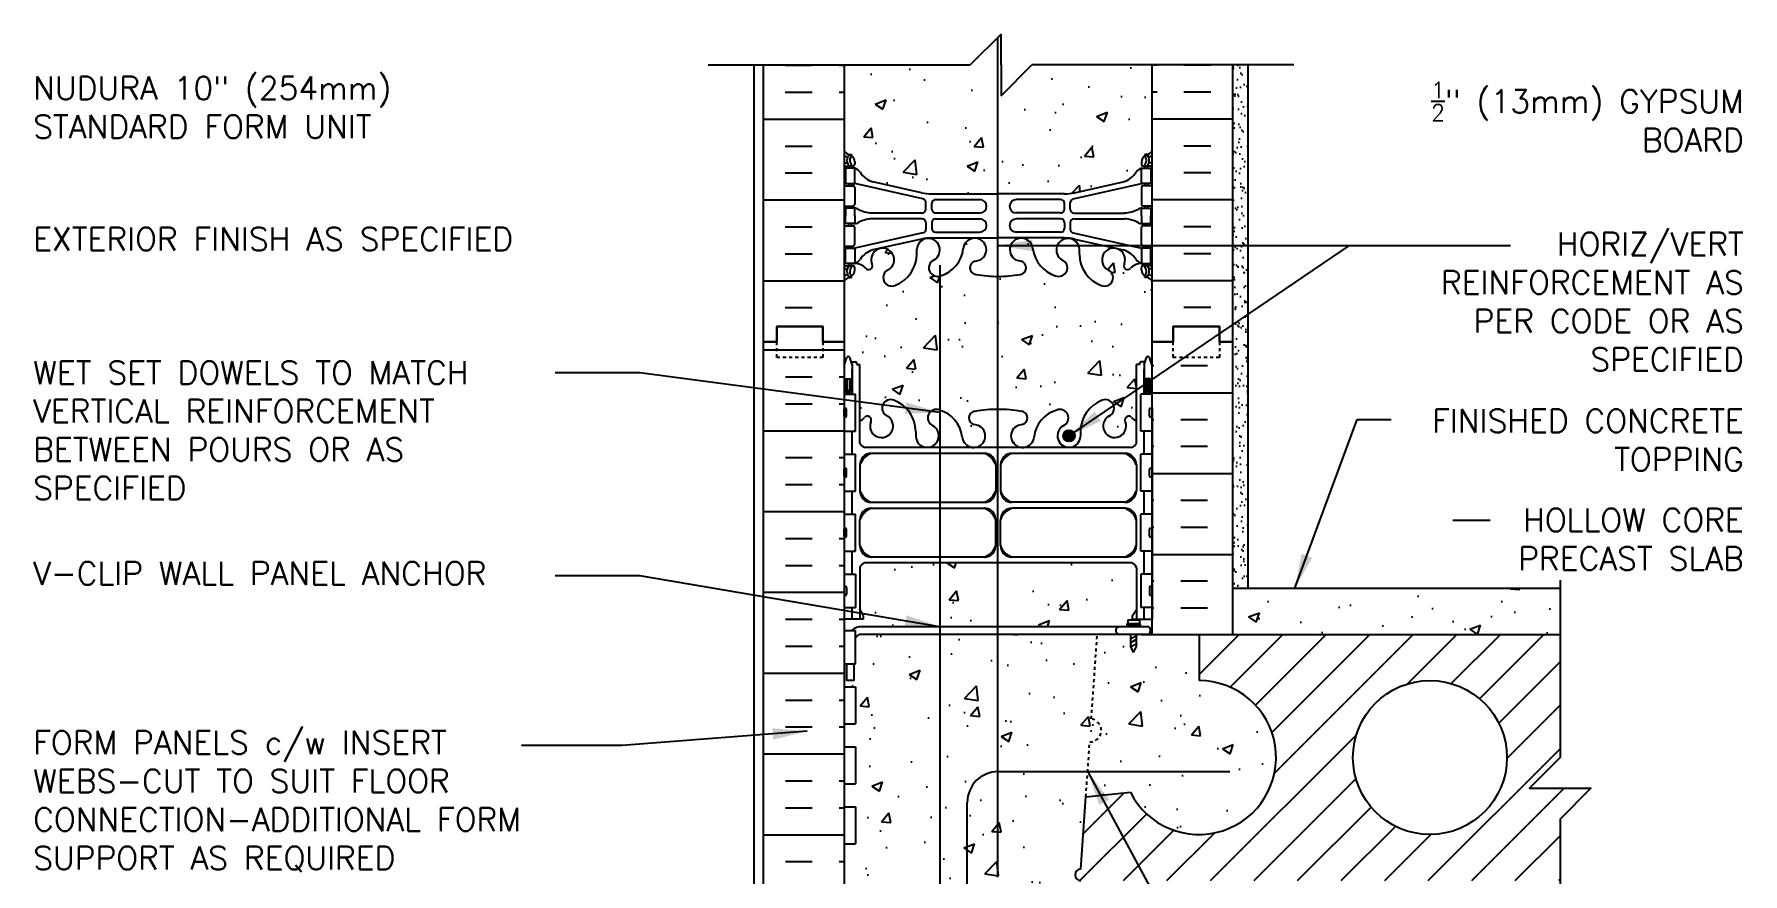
# Model space of a CAD drawing. Header units: inches. Extents: x 172.7 to 228.3, y 192.5 to 259.7.
# Drawn here: x 172.8 to 228.3, y 232.4 to 259.7 of the extents above; entities that cross this region are included whole.
import ezdxf

# ---------------------------------------------------------------- set-up
doc = ezdxf.new("R2010")
doc.units = ezdxf.units.IN
doc.header["$LTSCALE"] = 0.5
doc.header["$MEASUREMENT"] = 0
doc.linetypes.add('DASHED2', pattern=[0.375, 0.25, -0.125])
doc.linetypes.add('HIDDEN2', pattern=[0.1875, 0.125, -0.0625])
for name, color, linetype in [('HATCH', 12, 'Continuous'), ('Hidden2', 12, 'HIDDEN2'), ('line25', 2, 'Continuous'), ('LINE3', 3, 'Continuous'), ('LINE50', 5, 'Continuous'), ('LINE9', 9, 'Continuous'), ('TEXT', 4, 'Continuous'), ('Web_Edge', 9, 'Continuous')]:
    doc.layers.add(name, color=color, linetype=linetype)
doc.styles.add('DIM', font='romans.shx', dxfattribs={"width": 0.7})
doc.styles.add('ROMANS', font='romans.shx', dxfattribs={"height": 0.75})
doc.dimstyles.new('ext_12', dxfattribs={"dimscale": 12, "dimtxt": 0.09375, "dimasz": 0.09375, "dimexe": 0.09375, "dimexo": 0.0625, "dimgap": 0.0625, "dimtad": 1, "dimdec": 1, "dimzin": 3, "dimdsep": 46, "dimlunit": 4, "dimtxsty": 'DIM', "dimcen": 0.09, "dimdle": 0.09375, "dimclrt": 4, "dimadec": 0, "dimazin": 0, "dimtfac": 1, "dimtdec": 1, "dimtmove": 2, "dimatfit": 3, "dimfxl": 1, "dimfrac": 2, "dimtolj": 1, "dimtzin": 0, "dimarcsym": 0})

msp = doc.modelspace()

# ---------------------------------------------------------------- hatches: boundary and pattern name
at = {"layer": 'HATCH'}
h = msp.add_hatch(dxfattribs=at)
h.set_pattern_fill('AR-CONC', color=256, scale=0.5)
h.set_pattern_definition([(50, (0, 0), (3.5863, -0.31376), [0.375, -4.125]), (355, (0, 0), (-0.693757, 3.76096), [0.3, -3.3]), (100.4514, (0.299, -0.026), (2.892544, 3.4472), [0.3187, -3.50571]), (46.1842, (0, 1), (5.336207, -0.827596), [0.5625, -6.1875]), (96.6356, (0.4447, 0.931), (4.67331, 4.87059), [0.47805, -5.25857]), (351.1842, (0, 1), (4.67331, 4.87059), [0.45, -4.95]), (21, (0.5, 0.75), (2.984535, -2.013094), [0.375, -4.125]), (326, (0.5, 0.75), (1.216577, 3.62575), [0.3, -3.3]), (71.4514, (0.7487, 0.5822), (4.201112, 1.612656), [0.3187, -3.50571]), (37.5, (0, 0), (0.0607993, 1.6644693), [0, -3.26, 0, -3.35, 0, -3.3125]), (7.5, (0, 0), (1.315348, 1.972059), [0, -1.91, 0, -3.185, 0, -1.2625]), (327.5, (-1.115, 0), (2.669112, -0.1127744), [0, -1.25, 0, -3.9, 0, -5.175]), (317.5, (-1.615, 0), (2.915931, 0.500525), [0, -1.625, 0, -2.59, 0, -3.675])])
h.paths.add_polyline_path([(209.07, 258.683), (205.164, 258.683), (204.164, 257.683), (204.164, 258.683), (204.164, 259.683), (203.164, 258.683), (199.07, 258.683), (199.07, 255.875, 0.08841), (199.216, 255.778), (199.306, 255.778), (199.306, 255.736, -0.249069), (199.416, 255.529), (199.416, 255.462, -0.414214), (199.353, 255.399), (199.306, 255.399), (199.306, 255.329), (199.411, 255.329, -0.168672), (199.597, 255.179, 0.17445), (200.004, 254.884), (201.585, 254.531, 0.054974), (201.912, 254.495), (204.07, 254.495), (206.228, 254.495, 0.054974), (206.555, 254.531), (208.136, 254.884, 0.17445), (208.543, 255.179, -0.168672), (208.729, 255.329), (208.834, 255.329), (208.834, 255.399), (208.786, 255.399, -0.414214), (208.724, 255.462), (208.724, 255.529, -0.249069), (208.834, 255.736), (208.834, 255.778), (208.924, 255.778, 0.088416), (209.07, 255.875)])
h.paths.add_polyline_path([(208.56, 242.357, 0.268138), (208.399, 242.505), (199.741, 242.505, 0.268156), (199.58, 242.357), (199.58, 240.995), (199.7, 240.795), (199.7, 240.683), (199.07, 240.683), (199.07, 240.308), (199.309, 240.308, -0.180815), (199.636, 240.433), (208.379, 240.433), (208.379, 240.473), (208.285, 240.473, -1), (208.285, 240.535), (208.66, 240.535), (208.66, 240.683), (208.44, 240.683), (208.44, 240.795), (208.56, 240.995)])
h.paths.add_polyline_path([(207.098, 237.435), (207.291, 240.183), (199.637, 240.183, 0.243307), (199.435, 240.075), (199.435, 239.228), (199.394, 239.228), (199.394, 238.683), (199.144, 238.683), (199.144, 239.228), (199.07, 239.228), (199.07, 238.478), (199.435, 238.478), (199.435, 237.278), (199.07, 237.278), (199.07, 236.528), (199.435, 236.528), (199.435, 235.328), (199.07, 235.328), (199.07, 234.578), (199.435, 234.578), (199.435, 233.378), (199.07, 233.378), (199.07, 232.22, -0.324963), (199.177, 232.183, -0.520567), (199.583, 232.144, -0.520567), (200.043, 232.144, -0.520567), (200.607, 232.144, -0.520567), (201.092, 232.144, -0.520567), (201.486, 232.157, -0.520567), (202.168, 232.157, -0.520567), (202.535, 232.157, -0.520567), (202.745, 232.157, -0.520567), (203.178, 232.157, -0.520567), (203.703, 232.157, -0.520567), (204.267, 232.157, -0.520567), (204.7, 232.157, -0.396716), (205.119, 232.244, -0.396716), (205.538, 232.157, -0.520567), (205.971, 232.157, -0.520567), (206.535, 232.157, -0.094984), (206.622, 232.241, -0.659402), (206.757, 232.558), (206.921, 234.902), (207.046, 236.688, 0.932515)])
h.paths.add_polyline_path([(210.597, 238.683), (210.597, 240.183), (208.705, 240.183), (208.567, 240.183), (208.567, 239.785), (208.473, 239.598), (208.379, 239.785), (208.379, 240.183), (207.291, 240.183), (207.098, 237.435, -0.932515), (207.046, 236.688), (206.921, 234.902), (208.367, 235.054, 1.788289)])
h.paths.add_polyline_path([(209.07, 231.683), (209.757, 231.683), (209.757, 232.183), (206.757, 232.183, -0.205253), (206.622, 232.241, 0.094984), (206.535, 232.157, 0.520567), (205.971, 232.157, 0.520567), (205.538, 232.157, 0.396716), (205.119, 232.244, 0.396716), (204.7, 232.157, 0.520567), (204.267, 232.157, 0.520567), (203.703, 232.157, 0.520567), (203.178, 232.157, 0.520567), (202.745, 232.157, 0.520567), (202.535, 232.157, 0.520567), (202.168, 232.157, 0.520567), (201.486, 232.157, 0.520567), (201.092, 232.144, 0.520567), (200.607, 232.144, 0.520567), (200.043, 232.144, 0.520567), (199.583, 232.144, 0.520567), (199.177, 232.183, 0.324963), (199.07, 232.22), (199.07, 231.683), (199.07, 229.683, 0.08841), (199.216, 229.586), (199.306, 229.586), (199.306, 229.544, -0.249069), (199.416, 229.337), (199.416, 229.269, -0.414214), (199.353, 229.207), (199.306, 229.207), (199.306, 229.137), (199.411, 229.137, 0.231736), (199.769, 229.288, -0.8344), (199.98, 229.162), (199.968, 229.141, 2.155404), (200.507, 229.335, -1), (200.721, 229.846, -0.311223), (201.43, 228.83), (201.429, 228.665, 1.661382), (201.99, 229.018, -1), (202.204, 229.529, -0.307094), (202.942, 228.634, 1.604516), (203.501, 229.01, 0.055617), (203.322, 229.055, -0.843243), (203.356, 229.488, -0.047544), (204.07, 229.552, -0.047544), (204.784, 229.488, -0.843243), (204.818, 229.055, 0.055617), (204.639, 229.01, 1.604516), (205.197, 228.634, -0.307094), (205.936, 229.529, -1), (206.15, 229.018, 1.661382), (206.711, 228.665), (206.71, 228.811, -0.316114), (207.419, 229.846, -1), (207.633, 229.335, 2.155404), (208.171, 229.141), (208.16, 229.162, -0.834375), (208.371, 229.288, 0.23174), (208.729, 229.137), (208.834, 229.137), (208.834, 229.207), (208.786, 229.207, -0.414214), (208.724, 229.269), (208.724, 229.337, -0.249069), (208.834, 229.544), (208.834, 229.586), (208.924, 229.586, 0.088416), (209.07, 229.683)])
h.paths.add_polyline_path([(209.07, 225.491, 0.088416), (208.924, 225.588), (208.834, 225.588), (208.834, 225.63, -0.249069), (208.724, 225.837), (208.724, 225.904, -0.414214), (208.786, 225.967), (208.834, 225.967), (208.834, 226.037), (208.729, 226.037, -0.168672), (208.543, 226.186, 0.17445), (208.136, 226.482), (206.555, 226.835, 0.054974), (206.228, 226.871), (204.07, 226.871), (201.912, 226.871, 0.054974), (201.585, 226.835), (200.004, 226.482, 0.17445), (199.597, 226.186, -0.168672), (199.411, 226.037), (199.306, 226.037), (199.306, 225.967), (199.353, 225.967, -0.414214), (199.416, 225.904), (199.416, 225.837, -0.249069), (199.306, 225.63), (199.306, 225.588), (199.216, 225.588, 0.08841), (199.07, 225.491), (199.07, 219.875, 0.08841), (199.216, 219.778), (199.306, 219.778), (199.306, 219.736, -0.249069), (199.416, 219.529), (199.416, 219.462, -0.414214), (199.353, 219.399), (199.306, 219.399), (199.306, 219.329), (199.411, 219.329, -0.168672), (199.597, 219.179, 0.17445), (200.004, 218.884), (201.585, 218.531, 0.054974), (201.912, 218.495), (204.07, 218.495), (206.228, 218.495, 0.054974), (206.555, 218.531), (208.136, 218.884, 0.17445), (208.543, 219.179, -0.168672), (208.729, 219.329), (208.834, 219.329), (208.834, 219.399), (208.786, 219.399, -0.414214), (208.724, 219.462), (208.724, 219.529, -0.249069), (208.834, 219.736), (208.834, 219.778), (208.924, 219.778, 0.088416), (209.07, 219.875)])
h.paths.add_polyline_path([(209.07, 215.683, 0.088416), (208.924, 215.78), (208.834, 215.78), (208.834, 215.822, -0.249069), (208.724, 216.029), (208.724, 216.097, -0.414214), (208.786, 216.159), (208.834, 216.159), (208.834, 216.229), (208.729, 216.229, 0.231736), (208.371, 216.078, -0.8344), (208.16, 216.204), (208.171, 216.225, 2.155404), (207.633, 216.031, -1), (207.419, 215.519, -0.311223), (206.71, 216.535), (206.711, 216.7, 1.661382), (206.15, 216.348, -1), (205.936, 215.837, -0.307094), (205.197, 216.732, 1.604516), (204.639, 216.356, 0.055617), (204.818, 216.311, -0.843243), (204.784, 215.878, -0.047544), (204.07, 215.813, -0.047544), (203.356, 215.878, -0.843243), (203.322, 216.311, 0.055617), (203.501, 216.356, 1.604516), (202.942, 216.732, -0.307094), (202.204, 215.837, -1), (201.99, 216.348, 1.661382), (201.429, 216.7), (201.43, 216.555, -0.316114), (200.721, 215.519, -1), (200.507, 216.031, 2.155404), (199.968, 216.225), (199.98, 216.204, -0.834375), (199.769, 216.078, 0.23174), (199.411, 216.229), (199.306, 216.229), (199.306, 216.159), (199.353, 216.159, -0.414214), (199.416, 216.097), (199.416, 216.029, -0.249069), (199.306, 215.822), (199.306, 215.78), (199.216, 215.78, 0.08841), (199.07, 215.683), (199.07, 213.683), (203.268, 213.683), (204.268, 214.683), (204.268, 213.683), (204.268, 212.683), (205.268, 213.683), (209.07, 213.683)])
h.paths.add_polyline_path([(209.07, 251.683, 0.088416), (208.924, 251.78), (208.834, 251.78), (208.834, 251.822, -0.249069), (208.724, 252.029), (208.724, 252.097, -0.414214), (208.786, 252.159), (208.834, 252.159), (208.834, 252.229), (208.729, 252.229, 0.231736), (208.371, 252.078, -0.8344), (208.16, 252.204), (208.171, 252.225, 2.155404), (207.633, 252.031, -1), (207.419, 251.519, -0.311223), (206.71, 252.535), (206.711, 252.7, 1.661382), (206.15, 252.348, -1), (205.936, 251.837, -0.307094), (205.197, 252.732, 1.604516), (204.639, 252.356, 0.055617), (204.818, 252.311, -0.843243), (204.784, 251.878, -0.047544), (204.07, 251.813, -0.047544), (203.356, 251.878, -0.843243), (203.322, 252.311, 0.055617), (203.501, 252.356, 1.604516), (202.942, 252.732, -0.307094), (202.204, 251.837, -1), (201.99, 252.348, 1.661382), (201.429, 252.7), (201.43, 252.555, -0.316114), (200.721, 251.519, -1), (200.507, 252.031, 2.155404), (199.968, 252.225), (199.98, 252.204, -0.834375), (199.769, 252.078, 0.23174), (199.411, 252.229), (199.306, 252.229), (199.306, 252.159), (199.353, 252.159, -0.414214), (199.416, 252.097), (199.416, 252.029, -0.249069), (199.306, 251.822), (199.306, 251.78), (199.216, 251.78, 0.08841), (199.07, 251.683), (199.07, 249.683), (199.07, 248.924), (199.149, 249.165, -0.725737), (199.255, 249.184), (199.304, 249.034), (199.43, 249.034, -0.414214), (199.48, 248.984), (199.48, 248.954), (199.58, 248.954), (199.58, 247.117, 0.108933), (199.733, 247.23, -0.8344), (199.944, 247.105), (199.932, 247.083, 2.155404), (200.471, 247.278, -1), (200.685, 247.789, -0.311223), (201.394, 246.773), (201.393, 246.608, 1.661382), (201.954, 246.96, -1), (202.168, 247.472, -0.307094), (202.906, 246.576, 1.604516), (203.465, 246.952, 0.055617), (203.286, 246.998, -0.843243), (203.32, 247.43, -0.049932), (204.07, 247.494, -0.049932), (204.82, 247.43, -0.843243), (204.854, 246.998, 0.055617), (204.675, 246.952, 1.604516), (205.233, 246.576, -0.307094), (205.972, 247.472, -1), (206.186, 246.96, 1.661382), (206.747, 246.608), (206.746, 246.753, -0.316114), (207.455, 247.789, -1), (207.669, 247.278, 2.155404), (208.207, 247.083), (208.196, 247.105, -0.834375), (208.407, 247.23, 0.10894), (208.56, 247.117), (208.56, 248.954), (208.66, 248.954), (208.66, 248.984, -0.414214), (208.71, 249.034), (208.836, 249.034), (208.879, 249.165, -0.725737), (208.985, 249.184), (209.07, 248.924), (209.07, 249.683)])
h = msp.add_hatch(dxfattribs=at)
h.set_pattern_fill('AR-SAND', color=256, scale=0.25, style=0)
h.set_pattern_definition([(37.5, (104.8918, 85.28177), (-0.01574834, 0.48170594), [0, -0.38, 0, -0.425, 0, -0.40625]), (7.5, (104.8918, 85.2818), (0.4424442, 0.7055365), [0, -0.205, 0, -0.3425, 0, -0.13125]), (327.5, (104.5843, 85.28177), (0.7785355, 0.0014148), [0, -0.125, 0, -0.45, 0, -0.5875]), (317.5, (104.5843, 85.2818), (0.7515317, 0.219419), [0, -0.0625, 0, -0.295, 0, -0.3375])])
h.paths.add_polyline_path([(212.195, 258.683), (211.695, 258.683), (211.695, 252.594), (212.195, 252.594)])
h.paths.add_polyline_path([(211.695, 241.683), (212.195, 241.683), (212.195, 252.594), (211.695, 252.594)])
h = msp.add_hatch(dxfattribs=at)
h.set_pattern_fill('INSUL', color=256, scale=7, style=0)
h.set_pattern_definition([(0, (-2727.0916, -165.3266), (0, 2.625), []), (0, (-2727.0916, -164.4516), (0, 2.625), [0.875, -0.875]), (0, (-2727.0916, -163.5766), (0, 2.625), [0.875, -0.875])])
h.paths.add_polyline_path([(196.445, 231.683), (196.882, 231.683), (196.882, 232.183), (198.382, 232.183), (198.382, 231.683), (199.07, 231.683), (199.07, 249.683), (198.382, 249.683), (198.382, 250.183), (196.882, 250.183), (196.882, 249.683), (196.445, 249.683)])
h = msp.add_hatch(dxfattribs=at)
h.set_pattern_fill('INSUL', color=256, scale=7, style=0)
h.set_pattern_definition([(180, (315.873, 85.2818), (0, 2.625), []), (180, (315.873, 86.1568), (0, 2.625), [0.875, -0.875]), (180, (315.873, 87.0318), (0, 2.625), [0.875, -0.875])])
h.paths.add_polyline_path([(209.07, 240.183), (211.695, 240.183), (211.695, 249.683), (211.007, 249.683), (211.007, 249.183), (209.507, 249.183), (209.507, 249.683), (209.07, 249.683)])
h = msp.add_hatch(dxfattribs=at)
h.set_pattern_fill('AR-CONC', color=256, scale=0.5, style=0)
h.set_pattern_definition([(50, (104.8918, 85.2818), (3.5863, -0.31376), [0.375, -4.125]), (355, (104.8918, 85.2818), (-0.69376, 3.76096), [0.3, -3.3]), (100.4514, (105.1907, 85.2556), (2.892547, 3.4472), [0.3187, -3.50571]), (46.1842, (104.892, 86.2818), (5.33621, -0.8276), [0.5625, -6.1875]), (96.6356, (105.3365, 86.213), (4.67331, 4.87059), [0.47805, -5.25856]), (351.1842, (104.892, 86.282), (4.67331, 4.8706), [0.45, -4.95]), (21, (105.3918, 86.0318), (2.984535, -2.013094), [0.375, -4.125]), (326, (105.3918, 86.0318), (1.21658, 3.62575), [0.3, -3.3]), (71.4514, (105.6405, 85.864), (4.201113, 1.61265), [0.3187, -3.50571]), (37.5, (104.8918, 85.2818), (0.060799, 1.664469), [0, -3.26, 0, -3.35, 0, -3.3125]), (7.5, (104.8918, 85.2818), (1.315348, 1.972059), [0, -1.91, 0, -3.185, 0, -1.2625]), (327.5, (103.7768, 85.2818), (2.669112, -0.112774), [0, -1.25, 0, -3.9, 0, -5.175]), (317.5, (103.2768, 85.2818), (2.91593, 0.500525), [0, -1.625, 0, -2.59, 0, -3.675])])
h.paths.add_polyline_path([(211.695, 241.683), (211.695, 240.183), (222.325, 240.183), (222.325, 241.683)])
h = msp.add_hatch(dxfattribs=at)
h.set_pattern_fill('ANSI31', color=256, scale=8, style=0)
h.paths.add_polyline_path([(218.837, 238.571), (218.837, 239.635), (218.837, 240.183), (210.597, 240.183), (210.597, 238.683, -1.788289), (208.367, 235.054), (206.921, 234.902), (206.757, 232.558, 1), (206.757, 232.183), (222.325, 232.183), (222.325, 234.183), (223.325, 235.183), (222.325, 235.183), (221.325, 235.183), (222.325, 236.183), (222.325, 240.183), (218.837, 240.183), (218.837, 239.635), (218.837, 238.571, -0.328756), (220.597, 236.183, -1), (215.597, 236.183, -0.505167)])
at = {"layer": 'LINE3'}
msp.add_hatch(color=256, dxfattribs=at).paths.add_polyline_path([(206.185, 246.635, 1), (206.56, 246.635, 1)])

# ---------------------------------------------------------------- linework, layer by layer
at = {"layer": 'HATCH'}
for p, q in [((197.158, 258.673), (198.033, 258.673)), ((198.908, 258.673), (199.07, 258.673)), ((209.232, 258.673), (209.07, 258.673)), ((210.982, 258.673), (210.107, 258.673)), ((197.158, 257.798), (198.033, 257.798)), ((198.908, 257.798), (199.07, 257.798)), ((209.232, 257.798), (209.07, 257.798)), ((210.982, 257.798), (210.107, 257.798)), ((196.445, 256.923), (199.07, 256.923)), ((211.695, 256.923), (209.07, 256.923)), ((197.158, 256.048), (198.033, 256.048)), ((210.982, 256.048), (210.107, 256.048)), ((197.158, 255.173), (198.033, 255.173)), ((210.982, 255.173), (210.107, 255.173)), ((196.445, 254.298), (199.07, 254.298)), ((211.695, 254.298), (209.07, 254.298)), ((197.158, 253.423), (198.033, 253.423)), ((210.982, 253.423), (210.107, 253.423)), ((197.158, 252.548), (198.033, 252.548)), ((210.982, 252.548), (210.107, 252.548)), ((196.445, 251.673), (199.07, 251.673)), ((211.695, 251.673), (209.07, 251.673)), ((197.158, 250.798), (198.033, 250.798)), ((210.982, 250.798), (210.107, 250.798))]:
    msp.add_line(p, q, dxfattribs=at)
at = {"layer": 'Hidden2'}
for p, q in [((207.098, 237.435), (207.291, 240.183)), ((206.921, 234.902), (207.046, 236.688))]:
    msp.add_line(p, q, dxfattribs=at)
msp.add_arc((207.046, 237.063), 0.375, 270, 82, dxfattribs=at)
at = {"layer": 'line25'}
for p, q in [((199.07, 258.683), (199.07, 249.683)), ((209.07, 249.683), (209.07, 258.683)), ((199.07, 249.683), (199.07, 231.683)), ((209.07, 240.183), (209.07, 249.683)), ((199.07, 247.988), (199.435, 247.988)), ((199.435, 246.788), (199.435, 247.988)), ((209.07, 247.988), (208.705, 247.988)), ((208.705, 246.788), (208.705, 247.988)), ((199.07, 246.788), (199.435, 246.788)), ((209.07, 246.788), (208.705, 246.788)), ((199.07, 246.038), (199.435, 246.038)), ((199.435, 244.838), (199.435, 246.038)), ((209.07, 246.038), (208.705, 246.038)), ((208.705, 244.838), (208.705, 246.038)), ((199.07, 244.838), (199.435, 244.838)), ((209.07, 244.838), (208.705, 244.838)), ((199.07, 244.088), (199.435, 244.088)), ((199.435, 242.888), (199.435, 244.088)), ((209.07, 244.088), (208.705, 244.088)), ((208.705, 242.888), (208.705, 244.088)), ((199.07, 242.888), (199.435, 242.888)), ((209.07, 242.888), (208.705, 242.888)), ((199.07, 242.138), (199.435, 242.138)), ((199.435, 242.138), (199.435, 241.058)), ((209.07, 242.138), (208.705, 242.138)), ((208.705, 242.138), (208.705, 241.058)), ((199.07, 241.058), (199.435, 241.058)), ((209.07, 241.058), (208.705, 241.058)), ((199.07, 240.308), (199.435, 240.308)), ((199.07, 240.308), (199.435, 240.308)), ((199.07, 240.308), (199.435, 240.308)), ((199.07, 240.308), (199.435, 240.308)), ((199.07, 240.308), (199.435, 240.308)), ((199.07, 240.308), (199.435, 240.308)), ((199.07, 240.308), (199.435, 240.308)), ((199.435, 239.228), (199.435, 240.308)), ((208.705, 240.183), (222.325, 240.183)), ((210.597, 240.183), (210.597, 238.683)), ((199.07, 239.228), (199.435, 239.228)), ((199.07, 238.478), (199.435, 238.478)), ((199.435, 238.478), (199.435, 237.278)), ((199.07, 237.278), (199.435, 237.278)), ((199.07, 236.528), (199.435, 236.528)), ((199.435, 236.528), (199.435, 235.328)), ((199.07, 235.328), (199.435, 235.328)), ((206.757, 232.558), (206.921, 234.902)), ((206.921, 234.902), (208.367, 235.054)), ((199.07, 234.578), (199.435, 234.578)), ((199.435, 234.578), (199.435, 233.378)), ((199.07, 233.378), (199.435, 233.378))]:
    msp.add_line(p, q, dxfattribs=at)
msp.add_circle((218.097, 236.183), 2.5, dxfattribs=at)
for centre, radius, start, end in [((210.597, 236.183), 2.5, 206.8546, 90), ((206.757, 232.37), 0.188, 90, 270)]:
    msp.add_arc(centre, radius, start, end, dxfattribs=at)
at = {"layer": 'LINE3'}
for p, q in [((204.053, 259.572), (204.053, 232.297)), ((202.178, 252.182), (202.178, 213.683)), ((204.069, 235.725), (211.597, 235.725)), ((203.069, 225.725), (203.069, 234.725))]:
    msp.add_line(p, q, dxfattribs=at)
msp.add_circle((206.373, 246.635), 0.188, dxfattribs=at)
msp.add_arc((204.069, 234.725), 1, 90, 180, dxfattribs=at)
at = {"layer": 'LINE50'}
for p, q in [((196.445, 249.683), (196.445, 258.683)), ((211.695, 249.683), (211.695, 258.683)), ((196.445, 231.683), (196.445, 249.683)), ((211.695, 240.183), (211.695, 249.683))]:
    msp.add_line(p, q, dxfattribs=at)
for points in [[(199.07, 249.683), (198.382, 249.683), (198.382, 250.183), (196.882, 250.183), (196.882, 249.683), (196.445, 249.683)], [(196.445, 249.683), (196.882, 249.683), (196.882, 250.183), (198.382, 250.183), (198.382, 249.683), (199.07, 249.683)], [(209.07, 249.683), (209.757, 249.683), (209.757, 250.183), (211.257, 250.183), (211.257, 249.683), (211.695, 249.683)], [(211.695, 249.683), (211.257, 249.683), (211.257, 250.183), (209.757, 250.183), (209.757, 249.683), (209.07, 249.683)]]:
    msp.add_lwpolyline(points, dxfattribs=at)
at = {"layer": 'LINE9'}
for p, q in [((204.164, 259.683), (203.164, 258.683)), ((204.164, 258.683), (204.164, 259.683)), ((194.652, 258.683), (203.164, 258.683)), ((196.132, 258.683), (196.132, 230.162)), ((204.164, 257.683), (205.164, 258.683)), ((204.164, 258.683), (204.164, 257.683)), ((213.676, 258.683), (205.164, 258.683)), ((212.195, 241.683), (212.195, 258.683)), ((199.11, 247.538), (199.11, 247.538)), ((209.03, 247.538), (209.03, 247.538)), ((199.07, 247.278), (199.07, 247.498)), ((199.07, 247.443), (199.07, 247.443)), ((199.07, 247.333), (199.07, 247.333)), ((199.11, 247.238), (199.11, 247.238)), ((199.15, 247.278), (199.15, 247.498)), ((208.99, 247.278), (208.99, 247.498)), ((209.03, 247.238), (209.03, 247.238)), ((209.07, 247.278), (209.07, 247.498)), ((209.07, 247.443), (209.07, 247.443)), ((209.07, 247.333), (209.07, 247.333)), ((199.07, 245.328), (199.07, 245.548)), ((199.07, 245.493), (199.07, 245.493)), ((199.07, 245.383), (199.07, 245.383)), ((199.11, 245.588), (199.11, 245.588)), ((199.15, 245.328), (199.15, 245.548)), ((208.99, 245.328), (208.99, 245.548)), ((209.03, 245.588), (209.03, 245.588)), ((209.07, 245.328), (209.07, 245.548)), ((209.07, 245.493), (209.07, 245.493)), ((209.07, 245.383), (209.07, 245.383)), ((199.11, 245.288), (199.11, 245.288)), ((209.03, 245.288), (209.03, 245.288)), ((199.07, 243.378), (199.07, 243.598)), ((199.07, 243.543), (199.07, 243.543)), ((199.07, 243.433), (199.07, 243.433)), ((199.11, 243.638), (199.11, 243.638)), ((199.11, 243.338), (199.11, 243.338)), ((199.15, 243.378), (199.15, 243.598)), ((208.99, 243.378), (208.99, 243.598)), ((209.03, 243.638), (209.03, 243.638)), ((209.03, 243.338), (209.03, 243.338)), ((209.07, 243.378), (209.07, 243.598)), ((209.07, 243.543), (209.07, 243.543)), ((209.07, 243.433), (209.07, 243.433)), ((199.07, 241.708), (199.07, 241.488)), ((199.07, 241.653), (199.07, 241.653)), ((199.07, 241.543), (199.07, 241.543)), ((199.11, 241.748), (199.11, 241.748)), ((199.11, 241.448), (199.11, 241.448)), ((199.15, 241.708), (199.15, 241.488)), ((208.99, 241.708), (208.99, 241.488)), ((209.03, 241.748), (209.03, 241.748)), ((209.03, 241.448), (209.03, 241.448)), ((209.07, 241.708), (209.07, 241.488)), ((209.07, 241.653), (209.07, 241.653)), ((209.07, 241.543), (209.07, 241.543)), ((211.695, 241.683), (222.325, 241.683)), ((208.969, 240.433), (199.636, 240.433)), ((208.285, 240.66), (208.285, 240.535)), ((208.285, 240.66), (208.66, 240.66)), ((208.285, 240.535), (208.66, 240.535)), ((208.285, 240.473), (208.66, 240.473)), ((208.285, 240.473), (208.66, 240.473)), ((208.379, 240.433), (208.379, 240.473)), ((208.567, 240.433), (208.567, 240.473)), ((208.66, 240.66), (208.66, 240.535)), ((208.971, 240.183), (199.637, 240.183)), ((205.07, 240.183), (204.45, 240.183)), ((204.57, 240.183), (204.705, 240.183)), ((208.365, 240.168), (208.391, 240.183)), ((208.365, 240.035), (208.584, 240.161)), ((208.365, 239.91), (208.584, 240.036)), ((208.365, 239.777), (208.584, 239.903)), ((208.379, 239.785), (208.379, 240.183)), ((208.473, 239.598), (208.379, 239.785)), ((208.473, 239.598), (208.567, 239.785)), ((208.567, 239.785), (208.567, 240.183)), ((199.144, 239.228), (199.144, 238.683)), ((199.394, 238.683), (199.394, 239.228)), ((199.394, 238.683), (199.144, 238.683))]:
    msp.add_line(p, q, dxfattribs=at)
at = {"layer": 'LINE9', "linetype": 'DASHED2', "ltscale": 0.15}
for points in [[(198.382, 249.683), (198.382, 249.683), (198.382, 249.183), (196.882, 249.183), (196.882, 249.683), (196.882, 249.683)], [(198.382, 249.683), (198.382, 249.683), (198.382, 249.183), (196.882, 249.183), (196.882, 249.683), (196.882, 249.683)], [(211.257, 249.683), (211.257, 249.683), (211.257, 249.183), (209.757, 249.183), (209.757, 249.683), (209.757, 249.683)], [(211.257, 249.683), (211.257, 249.683), (211.257, 249.183), (209.757, 249.183), (209.757, 249.683), (209.757, 249.683)]]:
    msp.add_lwpolyline(points, dxfattribs=at)
at = {"layer": 'LINE9'}
msp.add_lwpolyline([(222.325, 241.942), (222.325, 236.183), (221.325, 235.183), (222.325, 235.183), (223.325, 235.183), (222.325, 234.183), (222.325, 230.558)], dxfattribs=at)
for centre, radius, start, end in [((199.11, 247.498), 0.04, 90, 180), ((199.11, 247.498), 0.04, 360, 90), ((209.03, 247.498), 0.04, 90, 180), ((209.03, 247.498), 0.04, 0, 90), ((199.11, 247.278), 0.04, 180, 270), ((199.11, 247.278), 0.04, 270, 0), ((209.03, 247.278), 0.04, 180, 270), ((209.03, 247.278), 0.04, 270, 0), ((199.11, 245.548), 0.04, 90, 180), ((199.11, 245.328), 0.04, 180, 270), ((199.11, 245.548), 0.04, 360, 90), ((199.11, 245.328), 0.04, 270, 0), ((209.03, 245.548), 0.04, 90, 180), ((209.03, 245.328), 0.04, 180, 270), ((209.03, 245.548), 0.04, 0, 90), ((209.03, 245.328), 0.04, 270, 0), ((199.11, 243.598), 0.04, 90, 180), ((199.11, 243.378), 0.04, 180, 270), ((199.11, 243.598), 0.04, 360, 90), ((199.11, 243.378), 0.04, 270, 0), ((209.03, 243.598), 0.04, 90, 180), ((209.03, 243.378), 0.04, 180, 270), ((209.03, 243.598), 0.04, 0, 90), ((209.03, 243.378), 0.04, 270, 0), ((199.11, 241.708), 0.04, 90, 180), ((199.11, 241.488), 0.04, 180, 270), ((199.11, 241.708), 0.04, 0, 90), ((199.11, 241.488), 0.04, 270, 0), ((209.03, 241.708), 0.04, 90, 180), ((209.03, 241.488), 0.04, 180, 270), ((209.03, 241.708), 0.04, 360, 90), ((209.03, 241.488), 0.04, 270, 0), ((199.64, 239.934), 0.499, 89.3543, 131.4529), ((208.017, 240.308), 0.125, 89.3947, 270.6053), ((208.285, 240.504), 0.0312, 90, 270), ((208.66, 240.504), 0.0312, 270, 90), ((208.833, 240.307), 0.186, 318.1805, 42.6425), ((199.64, 239.934), 0.249, 89.3543, 145.3447)]:
    msp.add_arc(centre, radius, start, end, dxfattribs=at)
at = {"layer": 'TEXT'}
for p, q in [((192.431, 248.679), (189.683, 248.679)), ((220.055, 243.885), (218.837, 243.885)), ((192.431, 242.083), (189.683, 242.083))]:
    msp.add_line(p, q, dxfattribs=at)
for points in [[(197.869, 257.771, 0, 0.36, 0), (196.789, 257.771, 0, 0, 0), (186.593, 257.771, 0, 0, 0)], [(212.195, 257.683, 0, 0.36, 0), (213.275, 257.683, 0, 0, 0), (216.357, 257.683, 0, 0, 0)], [(196.178, 253.602, 0, 0.36, 0), (195.098, 253.602, 0, 0, 0), (185.198, 253.602, 0, 0, 0)], [(218.837, 239.676, 0, 0.36, 0), (218.837, 240.756, 0, 0, 0), (218.837, 243.885, 0, 0, 0)]]:
    msp.add_lwpolyline(points, format="xyseb", dxfattribs=at)
at = {"layer": 'Web_Edge'}
for p, q in [((199.07, 255.499), (199.148, 255.499)), ((199.07, 255.399), (199.353, 255.399)), ((199.216, 255.778), (199.306, 255.778)), ((199.216, 255.399), (199.216, 255.329)), ((199.306, 255.778), (199.306, 255.736)), ((199.306, 255.399), (199.306, 255.329)), ((199.416, 255.529), (199.416, 255.462)), ((208.724, 255.529), (208.724, 255.462)), ((209.07, 255.399), (208.786, 255.399)), ((208.924, 255.778), (208.834, 255.778)), ((208.834, 255.778), (208.834, 255.736)), ((208.834, 255.399), (208.834, 255.329)), ((208.924, 255.399), (208.924, 255.329)), ((209.07, 255.499), (208.992, 255.499)), ((199.07, 254.759), (199.353, 254.759)), ((199.216, 254.829), (199.216, 254.759)), ((199.306, 254.829), (199.306, 254.759)), ((201.628, 254.332), (199.411, 254.829)), ((201.585, 254.531), (200.004, 254.884)), ((206.511, 254.332), (208.729, 254.829)), ((206.555, 254.531), (208.136, 254.884)), ((209.07, 254.759), (208.786, 254.759)), ((208.834, 254.829), (208.834, 254.759)), ((208.924, 254.829), (208.924, 254.759)), ((199.416, 254.697), (199.416, 254.162)), ((201.726, 253.998), (201.726, 254.21)), ((201.912, 254.495), (204.07, 254.495)), ((202.039, 254.308), (203.478, 254.308)), ((206.228, 254.495), (204.07, 254.495)), ((206.101, 254.308), (204.662, 254.308)), ((206.414, 253.998), (206.414, 254.21)), ((208.724, 254.697), (208.724, 254.162)), ((199.07, 254.099), (199.353, 254.099)), ((199.216, 254.099), (199.216, 254.029)), ((199.306, 254.099), (199.306, 254.029)), ((201.601, 253.873), (199.964, 253.873)), ((201.601, 253.685), (199.964, 253.685)), ((201.914, 253.999), (201.914, 254.183)), ((202.039, 253.874), (203.478, 253.874)), ((202.039, 253.684), (203.478, 253.684)), ((206.101, 253.874), (204.662, 253.874)), ((206.101, 253.684), (204.662, 253.684)), ((206.226, 253.999), (206.226, 254.183)), ((206.539, 253.873), (208.176, 253.873)), ((206.539, 253.685), (208.176, 253.685)), ((209.07, 254.099), (208.786, 254.099)), ((208.834, 254.099), (208.834, 254.029)), ((208.924, 254.099), (208.924, 254.029)), ((199.07, 253.459), (199.353, 253.459)), ((199.216, 253.459), (199.216, 253.529)), ((199.306, 253.459), (199.306, 253.529)), ((201.628, 253.226), (199.411, 252.729)), ((199.416, 252.862), (199.416, 253.397)), ((201.726, 253.56), (201.726, 253.348)), ((201.914, 253.559), (201.914, 253.375)), ((202.039, 253.25), (203.478, 253.25)), ((206.101, 253.25), (204.662, 253.25)), ((206.226, 253.559), (206.226, 253.375)), ((206.414, 253.56), (206.414, 253.348)), ((206.511, 253.226), (208.729, 252.729)), ((208.724, 252.862), (208.724, 253.397)), ((209.07, 253.459), (208.786, 253.459)), ((208.834, 253.459), (208.834, 253.529)), ((208.924, 253.459), (208.924, 253.529)), ((199.07, 252.799), (199.353, 252.799)), ((199.216, 252.729), (199.216, 252.799)), ((199.306, 252.729), (199.306, 252.799)), ((201.585, 253.027), (200.004, 252.674)), ((201.43, 252.535), (201.429, 252.7)), ((201.912, 253.063), (204.07, 253.063)), ((206.228, 253.063), (204.07, 253.063)), ((206.555, 253.027), (208.136, 252.674)), ((206.71, 252.535), (206.711, 252.7)), ((209.07, 252.799), (208.786, 252.799)), ((208.834, 252.729), (208.834, 252.799)), ((208.924, 252.729), (208.924, 252.799)), ((199.07, 252.159), (199.353, 252.159)), ((199.07, 252.059), (199.148, 252.059)), ((199.216, 252.159), (199.216, 252.229)), ((199.306, 252.159), (199.306, 252.229)), ((199.416, 252.029), (199.416, 252.097)), ((199.968, 252.225), (199.98, 252.204)), ((208.171, 252.225), (208.16, 252.204)), ((208.724, 252.029), (208.724, 252.097)), ((209.07, 252.159), (208.786, 252.159)), ((208.834, 252.159), (208.834, 252.229)), ((208.924, 252.159), (208.924, 252.229)), ((209.07, 252.059), (208.992, 252.059)), ((199.216, 251.78), (199.306, 251.78)), ((199.306, 251.78), (199.306, 251.822)), ((208.834, 251.78), (208.834, 251.822)), ((208.924, 251.78), (208.834, 251.78)), ((199.07, 248.924), (199.155, 249.184)), ((199.33, 248.954), (199.255, 249.184)), ((199.304, 249.034), (199.43, 249.034)), ((199.33, 248.954), (199.33, 247.988)), ((199.48, 248.984), (199.48, 248.984)), ((199.48, 248.984), (199.48, 248.954)), ((199.48, 248.954), (199.58, 248.954)), ((199.58, 246.4), (199.58, 248.954)), ((208.66, 248.954), (208.56, 248.954)), ((208.56, 246.4), (208.56, 248.954)), ((208.66, 248.984), (208.66, 248.984)), ((208.66, 248.984), (208.66, 248.954)), ((208.836, 249.034), (208.71, 249.034)), ((208.81, 248.954), (208.885, 249.184)), ((208.81, 248.954), (208.81, 247.988)), ((209.07, 248.924), (208.985, 249.184)), ((199.932, 247.083), (199.944, 247.105)), ((208.207, 247.083), (208.196, 247.105)), ((201.394, 246.773), (201.393, 246.608)), ((206.746, 246.773), (206.747, 246.608)), ((208.399, 246.252), (199.741, 246.252)), ((203.619, 246.065), (199.955, 246.065)), ((208.185, 246.065), (204.521, 246.065)), ((199.58, 245.69), (199.58, 244.849)), ((203.994, 245.69), (203.994, 244.849)), ((204.146, 245.69), (204.146, 244.85)), ((208.56, 245.69), (208.56, 244.849)), ((199.955, 244.474), (203.619, 244.474)), ((199.955, 244.283), (203.619, 244.283)), ((208.185, 244.474), (204.521, 244.474)), ((208.185, 244.283), (204.521, 244.283)), ((199.58, 243.067), (199.58, 243.908)), ((203.994, 243.067), (203.994, 243.908)), ((204.146, 243.066), (204.146, 243.907)), ((208.56, 243.067), (208.56, 243.908)), ((203.619, 242.692), (199.955, 242.692)), ((208.185, 242.692), (204.521, 242.692)), ((199.58, 242.357), (199.58, 240.683)), ((208.399, 242.505), (199.741, 242.505)), ((208.56, 242.357), (208.56, 240.683)), ((199.7, 240.795), (199.58, 240.995)), ((199.7, 240.795), (199.58, 240.995)), ((208.44, 240.795), (208.56, 240.995)), ((208.44, 240.795), (208.56, 240.995)), ((199.7, 240.683), (199.07, 240.683)), ((199.7, 240.683), (199.07, 240.683)), ((199.7, 240.683), (199.7, 240.795)), ((199.7, 240.683), (199.7, 240.795)), ((208.44, 240.683), (208.44, 240.795)), ((208.44, 240.683), (208.44, 240.795)), ((208.44, 240.683), (209.07, 240.683)), ((208.45, 240.683), (209.07, 240.683))]:
    msp.add_line(p, q, dxfattribs=at)
for points in [[(199.111, 254.829), (199.411, 254.829), (199.411, 255.329), (199.111, 255.329)], [(209.029, 254.829), (208.729, 254.829), (208.729, 255.329), (209.029, 255.329)], [(199.111, 252.729), (199.411, 252.729), (199.411, 252.229), (199.111, 252.229)], [(209.029, 252.729), (208.729, 252.729), (208.729, 252.229), (209.029, 252.229)], [(199.28, 248.044), (199.13, 248.044), (199.13, 248.484), (199.28, 248.484)], [(199.24, 248.104), (199.17, 248.104), (199.17, 248.484), (199.24, 248.484)], [(208.86, 248.044), (209.01, 248.044), (209.01, 248.484), (208.86, 248.484)], [(208.9, 248.104), (208.97, 248.104), (208.97, 248.484), (208.9, 248.484)]]:
    msp.add_lwpolyline(points, close=True, dxfattribs=at)
for points in [[(199.411, 253.779), (199.411, 254.029), (199.111, 254.029), (199.111, 253.779)], [(199.411, 253.779), (199.411, 253.529), (199.111, 253.529), (199.111, 253.779)], [(208.729, 253.779), (208.729, 254.029), (209.029, 254.029), (209.029, 253.779)], [(208.729, 253.779), (208.729, 253.529), (209.029, 253.529), (209.029, 253.779)], [(199.33, 247.988), (199.33, 248.804)], [(208.81, 247.988), (208.81, 248.804)], [(199.07, 247.554), (199.07, 240.683)], [(209.07, 247.554), (209.07, 240.683)], [(199.33, 246.038), (199.33, 246.788)], [(208.81, 246.038), (208.81, 246.788)], [(199.33, 244.088), (199.33, 244.838)], [(208.81, 244.088), (208.81, 244.838)], [(199.33, 242.138), (199.33, 242.888)], [(208.81, 242.138), (208.81, 242.888)], [(199.33, 240.683), (199.33, 241.058)], [(208.81, 240.683), (208.81, 241.058)]]:
    msp.add_lwpolyline(points, dxfattribs=at)
for centre, radius, start, end in [((199.416, 256.236), 0.5, 226.2122, 250.5288), ((208.724, 256.236), 0.5, 289.4712, 313.7891), ((199.416, 256.236), 0.6, 234.7842, 245.0748), ((199.148, 255.519), 0.0196, 269.4032, 15.4901), ((199.41, 255.584), 0.25, 140.1145, 222.4609), ((199.154, 255.673), 0.021, 343.464, 63.9957), ((199.252, 255.715), 0.045, 321.448, 139.1879), ((199.258, 255.445), 0.045, 222.4609, 42.4609), ((199.166, 255.529), 0.25, 0, 70.5288), ((199.41, 255.584), 0.16, 140.0001, 222.4609), ((199.353, 255.462), 0.0625, 270, 0), ((199.289, 254.986), 0.364, 34.9775, 70.3387), ((208.851, 254.986), 0.364, 109.6613, 145.0225), ((208.974, 255.529), 0.25, 109.4712, 180), ((208.786, 255.462), 0.0625, 180, 270), ((208.881, 255.445), 0.045, 137.5391, 317.5391), ((208.888, 255.715), 0.045, 40.8121, 218.552), ((208.73, 255.584), 0.16, 317.5391, 39.9999), ((208.73, 255.584), 0.25, 317.5391, 39.8855), ((208.986, 255.673), 0.021, 116.0043, 196.536), ((208.992, 255.519), 0.0196, 164.5099, 270.5968), ((208.724, 256.236), 0.6, 294.9252, 305.2168), ((199.353, 254.697), 0.0625, 0, 90), ((200.212, 255.598), 0.743, 212.7919, 253.8107), ((207.928, 255.598), 0.743, 286.1893, 327.2081), ((208.786, 254.697), 0.0625, 90, 180), ((201.912, 255.995), 1.5, 257.4135, 270), ((201.601, 254.21), 0.125, 0, 77.3767), ((202.039, 254.183), 0.125, 90, 180), ((203.478, 254.091), 0.217, 270, 90), ((204.662, 254.091), 0.217, 90, 270), ((206.101, 254.183), 0.125, 0, 90), ((206.228, 255.995), 1.5, 270, 282.5865), ((206.539, 254.21), 0.125, 102.6233, 180), ((199.353, 254.162), 0.0625, 270, 0), ((199.407, 253.81), 0.219, 60.4937, 88.92), ((200.052, 255.04), 1.17, 242.6365, 265.6505), ((200.052, 252.518), 1.17, 94.3495, 117.3635), ((201.601, 253.998), 0.125, 270, 0), ((201.601, 253.56), 0.125, 0, 90), ((202.039, 253.999), 0.125, 180, 270), ((202.039, 253.559), 0.125, 90, 180), ((203.478, 253.467), 0.217, 270, 90), ((204.662, 253.467), 0.217, 90, 270), ((206.101, 253.999), 0.125, 270, 360), ((206.101, 253.559), 0.125, 0, 90), ((206.539, 253.998), 0.125, 180, 270), ((206.539, 253.56), 0.125, 90, 180), ((208.087, 255.04), 1.17, 274.3495, 297.3635), ((208.087, 252.518), 1.17, 62.6365, 85.6505), ((208.733, 253.81), 0.219, 91.08, 119.5063), ((208.786, 254.162), 0.0625, 180, 270), ((199.353, 253.397), 0.0625, 0, 90), ((199.407, 253.748), 0.219, 271.08, 299.5063), ((201.601, 253.348), 0.125, 282.6233, 0), ((202.039, 253.375), 0.125, 180, 270), ((206.101, 253.375), 0.125, 270, 0), ((206.539, 253.348), 0.125, 180, 257.3767), ((208.733, 253.748), 0.219, 240.4937, 268.92), ((208.786, 253.397), 0.0625, 90, 180), ((199.353, 252.862), 0.0625, 270, 0), ((200.212, 251.96), 0.743, 106.1893, 147.2081), ((200.32, 252.355), 0.375, 299.9315, 200.3757), ((200.338, 252.542), 1.092, 290.5175, 359.6668), ((201.803, 252.673), 0.375, 299.9315, 175.7552), ((201.912, 251.563), 1.5, 90, 102.5865), ((201.913, 252.829), 1.034, 286.3365, 353.3331), ((203.314, 252.681), 0.375, 299.9315, 175.7552), ((204.826, 252.681), 0.375, 4.2448, 240.0685), ((206.227, 252.829), 1.034, 186.6669, 253.6635), ((206.337, 252.673), 0.375, 4.2448, 240.0685), ((206.228, 251.563), 1.5, 77.4135, 90), ((207.802, 252.542), 1.092, 180.3332, 249.4825), ((207.82, 252.355), 0.375, 339.6243, 240.0685), ((207.928, 251.96), 0.743, 32.7919, 73.8107), ((208.786, 252.862), 0.0625, 180, 270), ((199.148, 252.039), 0.0196, 344.5099, 90.5968), ((199.41, 251.974), 0.25, 137.5391, 219.8855), ((199.258, 252.113), 0.045, 317.5391, 137.5391), ((199.166, 252.029), 0.25, 289.4712, 360), ((199.41, 251.974), 0.16, 137.5391, 219.9999), ((199.353, 252.097), 0.0625, 360, 90), ((199.289, 252.572), 0.364, 289.6613, 325.0225), ((199.436, 251.788), 0.441, 41.0127, 93.2024), ((199.863, 252.16), 0.125, 221.0127, 20.3757), ((200.614, 251.775), 0.277, 112.68, 292.68), ((202.097, 252.092), 0.277, 112.68, 292.68), ((203.376, 252.097), 0.22, 104.2604, 264.8165), ((203.207, 253.137), 0.834, 277.8937, 290.6271), ((204.933, 253.137), 0.834, 249.3729, 262.1063), ((204.764, 252.097), 0.22, 275.1835, 75.7396), ((206.043, 252.092), 0.277, 247.32, 67.32), ((207.526, 251.775), 0.277, 247.32, 67.32), ((208.277, 252.16), 0.125, 159.6243, 318.9873), ((208.704, 251.788), 0.441, 86.7976, 138.9873), ((208.851, 252.572), 0.364, 214.9775, 250.3387), ((208.786, 252.097), 0.0625, 90, 180), ((208.974, 252.029), 0.25, 180, 250.5288), ((208.881, 252.113), 0.045, 42.4609, 222.4609), ((208.73, 251.974), 0.16, 320.0001, 42.4609), ((208.73, 251.974), 0.25, 320.1145, 42.4609), ((208.992, 252.039), 0.0196, 89.4032, 195.4901), ((199.416, 251.322), 0.6, 114.9252, 125.2168), ((199.416, 251.322), 0.5, 109.4712, 133.7878), ((199.154, 251.885), 0.021, 296.0043, 16.536), ((199.252, 251.844), 0.045, 220.8121, 38.552), ((204.053, 255.591), 3.777, 259.3725, 270.2606), ((204.087, 255.591), 3.777, 269.7394, 280.6275), ((208.888, 251.844), 0.045, 141.448, 319.1879), ((208.724, 251.322), 0.5, 46.2109, 70.5288), ((208.986, 251.885), 0.021, 163.464, 243.9957), ((208.724, 251.322), 0.6, 54.7832, 65.0748), ((199.205, 249.157), 0.0567, 28.0725, 151.9275), ((208.935, 249.157), 0.0567, 28.0725, 151.9275), ((199.43, 248.984), 0.05, 0, 90), ((208.71, 248.984), 0.05, 90, 180), ((200.578, 247.533), 0.277, 67.32, 247.32), ((200.302, 246.766), 1.092, 0.3332, 69.4825), ((207.838, 246.766), 1.092, 110.5175, 179.6668), ((207.562, 247.533), 0.277, 292.68, 112.68), ((199.4, 247.52), 0.441, 294.1187, 318.9873), ((199.827, 247.148), 0.125, 339.6243, 138.9873), ((200.284, 246.953), 0.375, 159.6243, 60.0685), ((202.061, 247.216), 0.277, 67.32, 247.32), ((201.877, 246.479), 1.034, 6.6669, 73.6635), ((203.34, 247.211), 0.22, 95.1835, 255.7396), ((203.171, 246.171), 0.834, 69.3729, 82.1063), ((204.017, 243.717), 3.777, 89.1934, 100.6275), ((204.123, 243.717), 3.777, 79.3725, 90.8066), ((204.969, 246.171), 0.834, 97.8937, 110.6271), ((204.8, 247.211), 0.22, 284.2604, 84.8165), ((206.263, 246.479), 1.034, 106.3365, 173.3331), ((206.079, 247.216), 0.277, 292.68, 112.68), ((207.856, 246.953), 0.375, 119.9315, 20.3757), ((208.313, 247.148), 0.125, 41.0127, 200.3757), ((208.74, 247.52), 0.441, 221.0127, 245.8818), ((201.767, 246.635), 0.375, 184.2448, 60.0685), ((203.278, 246.627), 0.375, 184.2448, 60.0685), ((204.862, 246.627), 0.375, 119.9315, 355.7552), ((206.373, 246.635), 0.375, 119.9315, 355.7552), ((199.789, 246.466), 0.219, 197.3882, 257.4322), ((200.162, 245.483), 0.617, 109.5682, 160.4318), ((199.955, 245.69), 0.375, 90, 180), ((203.412, 245.483), 0.617, 19.5682, 70.4318), ((203.619, 245.69), 0.375, 360, 90), ((204.728, 245.483), 0.617, 109.5682, 160.4318), ((204.521, 245.69), 0.375, 90, 180), ((207.978, 245.483), 0.617, 19.5682, 70.4318), ((208.185, 245.69), 0.375, 360, 90), ((208.351, 246.466), 0.219, 282.5678, 342.6083), ((200.162, 245.056), 0.617, 199.5682, 250.4318), ((199.955, 244.849), 0.375, 180, 270), ((203.412, 245.056), 0.617, 289.5682, 340.4318), ((203.619, 244.849), 0.375, 270, 0), ((204.728, 245.056), 0.617, 199.5682, 250.4318), ((204.521, 244.849), 0.375, 180, 270), ((207.978, 245.056), 0.617, 289.5682, 340.4318), ((208.185, 244.849), 0.375, 270, 0), ((200.162, 243.701), 0.617, 109.5682, 160.4318), ((199.955, 243.908), 0.375, 90, 180), ((203.412, 243.701), 0.617, 19.5682, 70.4318), ((203.619, 243.908), 0.375, 360, 90), ((204.728, 243.701), 0.617, 109.5682, 160.4318), ((204.521, 243.908), 0.375, 90, 180), ((207.978, 243.701), 0.617, 19.5682, 70.4318), ((208.185, 243.908), 0.375, 360, 90), ((200.162, 243.274), 0.617, 199.5682, 250.4318), ((199.955, 243.067), 0.375, 180, 270), ((203.412, 243.274), 0.617, 289.5682, 340.4318), ((203.619, 243.067), 0.375, 270, 0), ((204.728, 243.274), 0.617, 199.5682, 250.4318), ((204.521, 243.067), 0.375, 180, 270), ((207.978, 243.274), 0.617, 289.5682, 340.4318), ((208.185, 243.067), 0.375, 270, 0), ((199.789, 242.291), 0.219, 102.5678, 162.612), ((208.351, 242.291), 0.219, 17.3917, 77.4322)]:
    msp.add_arc(centre, radius, start, end, dxfattribs=at)
for points in [[(201.914, 254.004), (201.914, 254.178)], [(206.226, 254.004), (206.226, 254.178)], [(201.914, 253.554), (201.914, 253.38)], [(206.226, 253.554), (206.226, 253.38)]]:
    msp.add_open_spline(points, degree=1, dxfattribs=at)

# ---------------------------------------------------------------- texts
at = {"layer": 'TEXT', "char_height": 0.75, "style": 'ROMANS'}
for s, insert, width, attachment_point in [('NUDURA 10" (254mm) STANDARD FORM UNIT', (172.728, 257.305), 17.57922, 4), ('\\A1;{\\H0.7x;\\S1/2;}" (13mm) GYPSUM BOARD', (228.292, 257.001), 12.02995, 6), ('EXTERIOR FINISH AS SPECIFIED', (172.728, 253.029), 17.57922, 4), ('\\A1;HORIZ/VERT REINFORCEMENT AS PER CODE OR AS SPECIFIED', (228.292, 250.991), 12.02995, 6), ('WET SET DOWELS TO MATCH VERTICAL REINFORCEMENT BETWEEN POURS OR AS SPECIFIED', (172.728, 246.814), 17.57922, 4), ('\\A1;FINISHED CONCRETE TOPPING', (228.292, 246.496), 12.02995, 6), ('\\A1;HOLLOW CORE PRECAST SLAB', (228.292, 243.275), 12.02995, 6), ('V-CLIP WALL PANEL ANCHOR', (172.728, 242.167), 17.57922, 4), ('FORM PANELS c/w INSERT WEBS-CUT TO SUIT FLOOR CONNECTION-ADDITIONAL FORM SUPPORT AS REQUIRED', (172.728, 234.76), 17.57922, 4)]:
    msp.add_mtext(s, dxfattribs=dict(at, insert=insert, width=width, attachment_point=attachment_point))

# ---------------------------------------------------------------- leaders
at = {"layer": 'TEXT'}
for points, override in [([(204.053, 252.817), (215.481, 252.817), (220.71, 252.817)], {"dimgap": 0.0625, "dimtad": 0}), ([(206.373, 246.635), (215.481, 252.817), (220.71, 252.817)], {"dimgap": 0.0625, "dimtad": 0}), ([(202.178, 247.39), (192.431, 248.679)], {"dimtad": 0}), ([(213.711, 241.683), (215.732, 247.168), (216.842, 247.168)], {"dimgap": 0.0625, "dimtad": 0}), ([(202.178, 240.433), (192.431, 242.083)], {"dimtad": 0}), ([(197.871, 237.035), (191.859, 236.57), (188.593, 236.57)], {"dimgap": 0.0625, "dimtad": 0})]:
    msp.add_leader(points, dimstyle='ext_12', override=override, dxfattribs=at)
msp.add_leader([(206.981, 235.721), (213.293, 224.043), (216.907, 224.043)], dimstyle='ext_12', dxfattribs=at)

doc.saveas('drawing.dxf')
